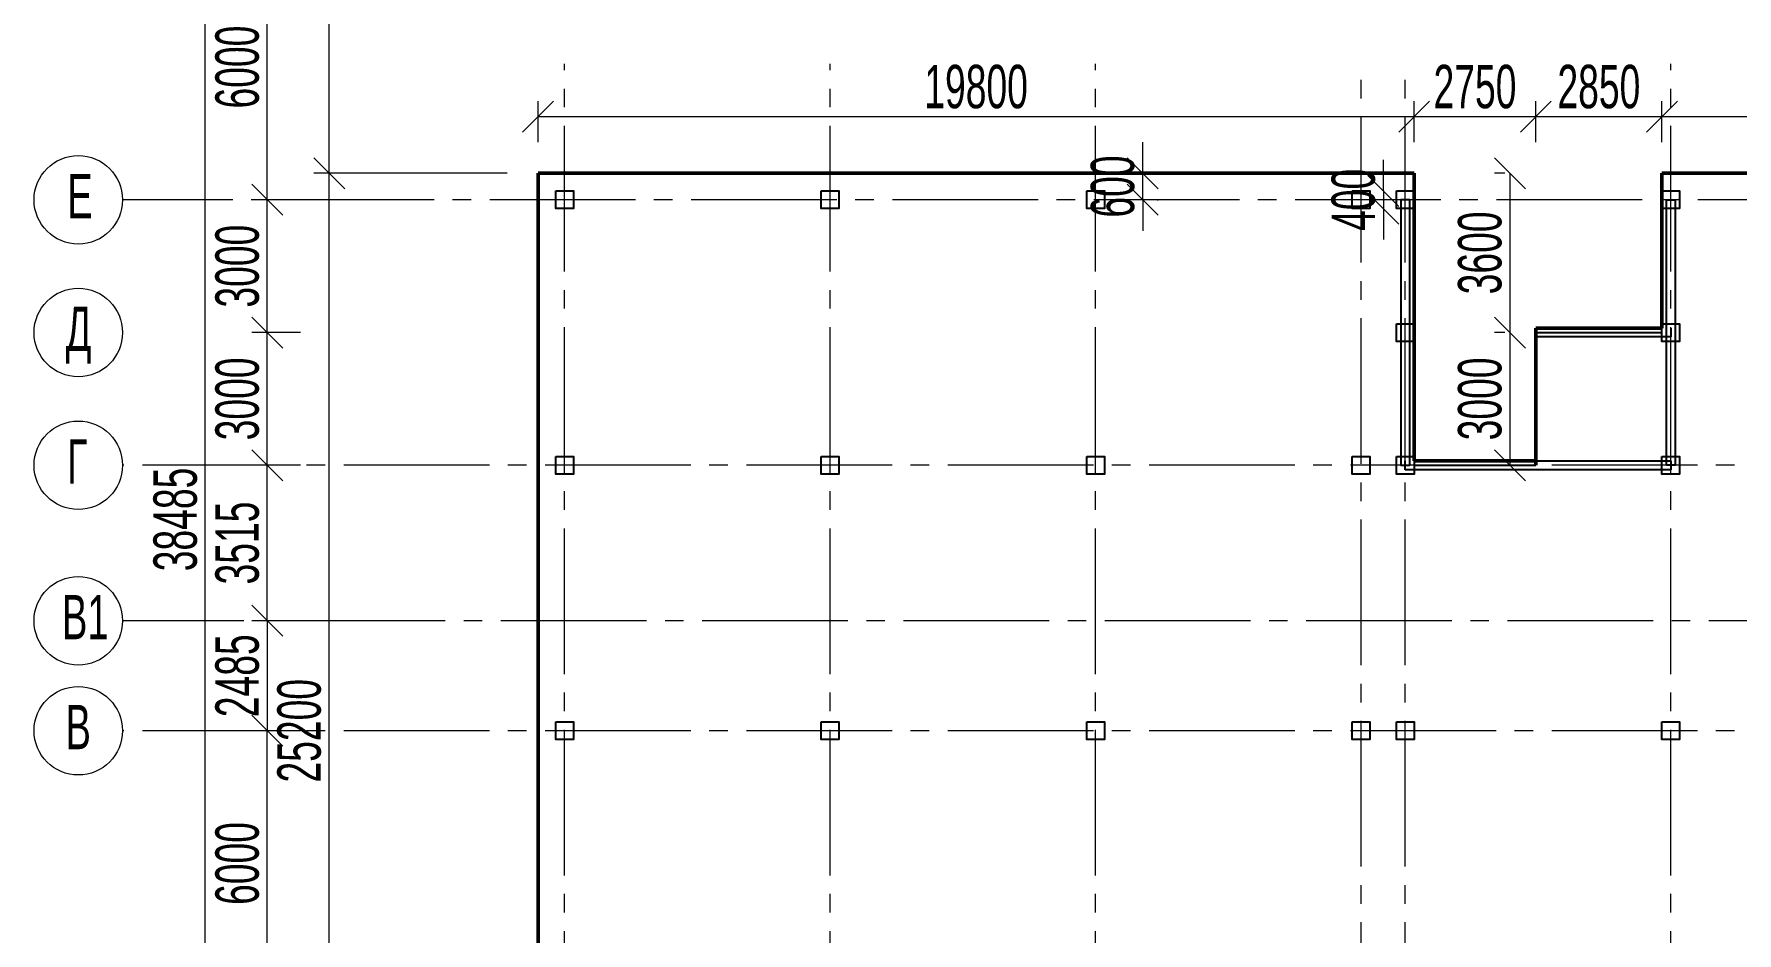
# Model space of a CAD drawing. Extents: x -483223 to 550073, y -164053 to -64662.
# Drawn here: x -352648 to -343027, y -83694 to -78615 of the extents above; entities that cross this region are included whole.
import ezdxf

# ---------------------------------------------------------------- set-up
doc = ezdxf.new("R2010")
doc.units = 0
doc.header["$MEASUREMENT"] = 0
for name, pattern in [('DASHDOT', [25.4, 12.7, -6.35, 0, -6.35]), ('K5LT_AXLED', [16.25, 11.75, -1.5, 1.5, -1.5]), ('K5LT_THIN', [0])]:
    doc.linetypes.add(name, pattern=pattern)
doc.layers.get('0').update_dxf_attribs({"color": 40, "linetype": 'CONTINUOUS'})
doc.layers.get('Defpoints').update_dxf_attribs({"linetype": 'CONTINUOUS'})
for name, color, linetype in [('KOLONY', 60, 'CONTINUOUS'), ('OPAL', 4, 'CONTINUOUS'), ('STENY', 53, 'CONTINUOUS'), ('ТЕКСТ', 252, 'CONTINUOUS')]:
    doc.layers.add(name, color=color, linetype=linetype)
doc.layers.add('ВІСЬ', color=197, linetype='DASHDOT', lineweight=15, transparency=0.5)
for name, color, linetype, lineweight in [('ОСН. ТОНКА', 250, 'CONTINUOUS', 15), ('РОЗМІР', 250, 'CONTINUOUS', 15), ('РОЗМІР МІЖ ОСЯМИ', 250, 'CONTINUOUS', 15)]:
    doc.layers.add(name, color=color, linetype=linetype, lineweight=lineweight)
doc.styles.add('РОЗМІР', font='ARIALN.TTF', dxfattribs={"width": 0.75})
doc.dimstyles.new('М 400$0', dxfattribs={"dimscale": 0.7, "dimtxt": 350, "dimasz": 250, "dimexe": 125, "dimexo": 250, "dimgap": 62.5, "dimtad": 1, "dimdec": 0, "dimlfac": 4, "dimzin": 9, "dimtxsty": 'РОЗМІР', "dimblk": 'OBLIQUE', "dimcen": 250, "dimadec": 0, "dimazin": 0, "dimtfac": 1, "dimtdec": 0, "dimtix": 1, "dimtmove": 2, "dimatfit": 3, "dimfxl": 125, "dimlwd": -1, "dimlwe": -1, "dimarcsym": 0})

# ---------------------------------------------------------------- blocks, each defined once
blk = doc.blocks.new('_OBLIQUE')
at = {"color": 0, "linetype": 'ByBlock'}
blk.add_line((-0.5, -0.5), (0.5, 0.5), dxfattribs=at)
blk = doc.blocks.new('*D69')
at = {"layer": 'Defpoints', "color": 0, "transparency": 16777216}
for p in [(-351330.5, -81052), (-350967.1, -81052), (-350967.1, -81930.7)]:
    blk.add_point(p, dxfattribs=at)
at = {"layer": 'РОЗМІР МІЖ ОСЯМИ', "color": 0, "transparency": 16777216}
for p, q in [((-351142.1, -81052), (-351418, -81052)), ((-351330.5, -81930.7), (-351330.5, -81052)), ((-351142.1, -81930.7), (-351418, -81930.7))]:
    blk.add_line(p, q, dxfattribs=at)
at = {"layer": 'РОЗМІР МІЖ ОСЯМИ', "color": 0, "transparency": 16777216, "xscale": 175, "yscale": 175, "zscale": 175}
for p, rotation in [((-351330.5, -81052), 90), ((-351330.5, -81930.7), 270)]:
    blk.add_blockref('_OBLIQUE', p, dxfattribs=dict(at, rotation=rotation))
at = {"layer": 'РОЗМІР МІЖ ОСЯМИ', "color": 0, "transparency": 16777216, "insert": (-351499.3, -81491.3), "char_height": 245, "attachment_point": 5, "rotation": 90, "style": 'РОЗМІР'}
blk.add_mtext('3515', dxfattribs=at)
blk = doc.blocks.new('*D70')
at = {"layer": 'Defpoints', "color": 0, "transparency": 16777216}
for p in [(-351330.5, -80302), (-350967.1, -80302), (-350967.1, -81052)]:
    blk.add_point(p, dxfattribs=at)
at = {"layer": 'РОЗМІР МІЖ ОСЯМИ', "color": 0, "transparency": 16777216}
for p, q in [((-351142.1, -80302), (-351418, -80302)), ((-351330.5, -81052), (-351330.5, -80302)), ((-351142.1, -81052), (-351418, -81052))]:
    blk.add_line(p, q, dxfattribs=at)
at = {"layer": 'РОЗМІР МІЖ ОСЯМИ', "color": 0, "transparency": 16777216, "xscale": 175, "yscale": 175, "zscale": 175}
for p, rotation in [((-351330.5, -80302), 90), ((-351330.5, -81052), 270)]:
    blk.add_blockref('_OBLIQUE', p, dxfattribs=dict(at, rotation=rotation))
at = {"layer": 'РОЗМІР МІЖ ОСЯМИ', "color": 0, "transparency": 16777216, "insert": (-351499.3, -80677), "char_height": 245, "attachment_point": 5, "rotation": 90, "style": 'РОЗМІР'}
blk.add_mtext('3000', dxfattribs=at)
blk = doc.blocks.new('*D71')
at = {"layer": 'Defpoints', "color": 0, "transparency": 16777216}
for p in [(-351330.5, -79552), (-350967.1, -79552), (-350967.1, -80302)]:
    blk.add_point(p, dxfattribs=at)
at = {"layer": 'РОЗМІР МІЖ ОСЯМИ', "color": 0, "transparency": 16777216}
for p, q in [((-351142.1, -79552), (-351418, -79552)), ((-351330.5, -80302), (-351330.5, -79552)), ((-351142.1, -80302), (-351418, -80302))]:
    blk.add_line(p, q, dxfattribs=at)
at = {"layer": 'РОЗМІР МІЖ ОСЯМИ', "color": 0, "transparency": 16777216, "xscale": 175, "yscale": 175, "zscale": 175}
for p, rotation in [((-351330.5, -79552), 90), ((-351330.5, -80302), 270)]:
    blk.add_blockref('_OBLIQUE', p, dxfattribs=dict(at, rotation=rotation))
at = {"layer": 'РОЗМІР МІЖ ОСЯМИ', "color": 0, "transparency": 16777216, "insert": (-351499.3, -79927), "char_height": 245, "attachment_point": 5, "rotation": 90, "style": 'РОЗМІР'}
blk.add_mtext('3000', dxfattribs=at)
blk = doc.blocks.new('*D72')
at = {"layer": 'Defpoints', "color": 0, "transparency": 16777216}
for p in [(-351330.5, -78052), (-350967.1, -78052), (-350967.1, -79552)]:
    blk.add_point(p, dxfattribs=at)
at = {"layer": 'РОЗМІР МІЖ ОСЯМИ', "color": 0, "transparency": 16777216}
for p, q in [((-351142.1, -78052), (-351418, -78052)), ((-351330.5, -79552), (-351330.5, -78052)), ((-351142.1, -79552), (-351418, -79552))]:
    blk.add_line(p, q, dxfattribs=at)
at = {"layer": 'РОЗМІР МІЖ ОСЯМИ', "color": 0, "transparency": 16777216, "xscale": 175, "yscale": 175, "zscale": 175}
for p, rotation in [((-351330.5, -78052), 90), ((-351330.5, -79552), 270)]:
    blk.add_blockref('_OBLIQUE', p, dxfattribs=dict(at, rotation=rotation))
at = {"layer": 'РОЗМІР МІЖ ОСЯМИ', "color": 0, "transparency": 16777216, "insert": (-351499.3, -78802), "char_height": 245, "attachment_point": 5, "rotation": 90, "style": 'РОЗМІР'}
blk.add_mtext('6000', dxfattribs=at)
blk = doc.blocks.new('*D74')
at = {"layer": 'Defpoints', "color": 0, "transparency": 16777216}
for p in [(-351330.5, -82552), (-350967.1, -82552), (-350967.1, -84052)]:
    blk.add_point(p, dxfattribs=at)
at = {"layer": 'РОЗМІР МІЖ ОСЯМИ', "color": 0, "transparency": 16777216}
for p, q in [((-351142.1, -82552), (-351418, -82552)), ((-351330.5, -84052), (-351330.5, -82552)), ((-351142.1, -84052), (-351418, -84052))]:
    blk.add_line(p, q, dxfattribs=at)
at = {"layer": 'РОЗМІР МІЖ ОСЯМИ', "color": 0, "transparency": 16777216, "xscale": 175, "yscale": 175, "zscale": 175}
for p, rotation in [((-351330.5, -82552), 90), ((-351330.5, -84052), 270)]:
    blk.add_blockref('_OBLIQUE', p, dxfattribs=dict(at, rotation=rotation))
at = {"layer": 'РОЗМІР МІЖ ОСЯМИ', "color": 0, "transparency": 16777216, "insert": (-351499.3, -83302), "char_height": 245, "attachment_point": 5, "rotation": 90, "style": 'РОЗМІР'}
blk.add_mtext('6000', dxfattribs=at)
blk = doc.blocks.new('*D75')
at = {"layer": 'Defpoints', "color": 0, "transparency": 16777216}
for p in [(-350967.1, -81930.7), (-351330.5, -82552), (-350967.1, -82552)]:
    blk.add_point(p, dxfattribs=at)
at = {"layer": 'РОЗМІР МІЖ ОСЯМИ', "color": 0, "transparency": 16777216}
for p, q in [((-351142.1, -81930.7), (-351418, -81930.7)), ((-351330.5, -81930.7), (-351330.5, -82552)), ((-351142.1, -82552), (-351418, -82552))]:
    blk.add_line(p, q, dxfattribs=at)
at = {"layer": 'РОЗМІР МІЖ ОСЯМИ', "color": 0, "transparency": 16777216, "xscale": 175, "yscale": 175, "zscale": 175}
for p, rotation in [((-351330.5, -81930.7), 90), ((-351330.5, -82552), 270)]:
    blk.add_blockref('_OBLIQUE', p, dxfattribs=dict(at, rotation=rotation))
at = {"layer": 'РОЗМІР МІЖ ОСЯМИ', "color": 0, "transparency": 16777216, "insert": (-351499.3, -82241.3), "char_height": 245, "attachment_point": 5, "rotation": 90, "style": 'РОЗМІР'}
blk.add_mtext('2485', dxfattribs=at)
blk = doc.blocks.new('*D76')
at = {"layer": 'Defpoints', "color": 0, "transparency": 16777216}
for p in [(-351680.5, -76552), (-350967.1, -76552), (-350967.1, -86164.4)]:
    blk.add_point(p, dxfattribs=at)
at = {"layer": 'РОЗМІР МІЖ ОСЯМИ', "color": 0, "transparency": 16777216}
for p, q in [((-351142.1, -76552), (-351768, -76552)), ((-351680.5, -86164.4), (-351680.5, -76552)), ((-351142.1, -86164.4), (-351768, -86164.4))]:
    blk.add_line(p, q, dxfattribs=at)
at = {"layer": 'РОЗМІР МІЖ ОСЯМИ', "color": 0, "transparency": 16777216, "xscale": 175, "yscale": 175, "zscale": 175}
for p, rotation in [((-351680.5, -76552), 90), ((-351680.5, -86164.4), 270)]:
    blk.add_blockref('_OBLIQUE', p, dxfattribs=dict(at, rotation=rotation))
at = {"layer": 'РОЗМІР МІЖ ОСЯМИ', "color": 0, "transparency": 16777216, "insert": (-351849.3, -81358.2), "char_height": 245, "attachment_point": 5, "rotation": 90, "style": 'РОЗМІР'}
blk.add_mtext('38485', dxfattribs=at)
blk = doc.blocks.new('*D81')
at = {"layer": 'Defpoints', "color": 0, "transparency": 16777216}
for p in [(-350980.5, -79402), (-349800.5, -79402), (-350509.3, -85702)]:
    blk.add_point(p, dxfattribs=at)
at = {"layer": 'ОСН. ТОНКА', "color": 0, "transparency": 16777216}
for p, q in [((-349975.5, -79402), (-351068, -79402)), ((-350980.5, -85702), (-350980.5, -79402)), ((-350684.3, -85702), (-351068, -85702))]:
    blk.add_line(p, q, dxfattribs=at)
at = {"layer": 'ОСН. ТОНКА', "color": 0, "transparency": 16777216, "xscale": 175, "yscale": 175, "zscale": 175}
for p, rotation in [((-350980.5, -79402), 90), ((-350980.5, -85702), 270)]:
    blk.add_blockref('_OBLIQUE', p, dxfattribs=dict(at, rotation=rotation))
at = {"layer": 'ОСН. ТОНКА', "color": 0, "transparency": 16777216, "insert": (-351149.3, -82552), "char_height": 245, "attachment_point": 5, "rotation": 90, "style": 'РОЗМІР'}
blk.add_mtext('25200', dxfattribs=at)
blk = doc.blocks.new('*D82')
at = {"layer": 'Defpoints', "color": 0, "transparency": 16777216}
for p in [(-350980.5, -76352), (-350509.3, -76352), (-350509.3, -79402)]:
    blk.add_point(p, dxfattribs=at)
at = {"layer": 'ОСН. ТОНКА', "color": 0, "transparency": 16777216}
for p, q in [((-350684.3, -76352), (-351068, -76352)), ((-350980.5, -79402), (-350980.5, -76352)), ((-350684.3, -79402), (-351068, -79402))]:
    blk.add_line(p, q, dxfattribs=at)
at = {"layer": 'ОСН. ТОНКА', "color": 0, "transparency": 16777216, "xscale": 175, "yscale": 175, "zscale": 175}
for p, rotation in [((-350980.5, -76352), 90), ((-350980.5, -79402), 270)]:
    blk.add_blockref('_OBLIQUE', p, dxfattribs=dict(at, rotation=rotation))
at = {"layer": 'ОСН. ТОНКА', "color": 0, "transparency": 16777216, "insert": (-351149.3, -77877), "char_height": 245, "attachment_point": 5, "rotation": 90, "style": 'РОЗМІР'}
blk.add_mtext('12200', dxfattribs=at)
blk = doc.blocks.new('*D92')
at = {"layer": 'Defpoints', "color": 0, "transparency": 16777216}
for p in [(-343450.5, -79082.4), (-343450.5, -79402), (-341725.5, -79402)]:
    blk.add_point(p, dxfattribs=at)
at = {"layer": 'ОСН. ТОНКА', "color": 0, "transparency": 16777216}
for p, q in [((-343450.5, -79227), (-343450.5, -78994.9)), ((-341725.5, -79082.4), (-343450.5, -79082.4)), ((-341725.5, -79227), (-341725.5, -78994.9))]:
    blk.add_line(p, q, dxfattribs=at)
at = {"layer": 'ОСН. ТОНКА', "color": 0, "transparency": 16777216, "xscale": 175, "yscale": 175, "zscale": 175, "rotation": 180}
blk.add_blockref('_OBLIQUE', (-343450.5, -79082.4), dxfattribs=at)
at = {"layer": 'ОСН. ТОНКА', "color": 0, "transparency": 16777216, "xscale": 175, "yscale": 175, "zscale": 175}
blk.add_blockref('_OBLIQUE', (-341725.5, -79082.4), dxfattribs=at)
at = {"layer": 'ОСН. ТОНКА', "color": 0, "transparency": 16777216, "insert": (-342588, -78913.6), "char_height": 245, "attachment_point": 5, "style": 'РОЗМІР'}
blk.add_mtext('6900', dxfattribs=at)
blk = doc.blocks.new('*D93')
at = {"layer": 'Defpoints', "color": 0, "transparency": 16777216}
for p in [(-344163, -79082.4), (-344163, -79402), (-343450.5, -79402)]:
    blk.add_point(p, dxfattribs=at)
at = {"layer": 'ОСН. ТОНКА', "color": 0, "transparency": 16777216}
for p, q in [((-344163, -79227), (-344163, -78994.9)), ((-343450.5, -79082.4), (-344163, -79082.4)), ((-343450.5, -79227), (-343450.5, -78994.9))]:
    blk.add_line(p, q, dxfattribs=at)
at = {"layer": 'ОСН. ТОНКА', "color": 0, "transparency": 16777216, "xscale": 175, "yscale": 175, "zscale": 175, "rotation": 180}
blk.add_blockref('_OBLIQUE', (-344163, -79082.4), dxfattribs=at)
at = {"layer": 'ОСН. ТОНКА', "color": 0, "transparency": 16777216, "xscale": 175, "yscale": 175, "zscale": 175}
blk.add_blockref('_OBLIQUE', (-343450.5, -79082.4), dxfattribs=at)
at = {"layer": 'ОСН. ТОНКА', "color": 0, "transparency": 16777216, "insert": (-343806.8, -78913.6), "char_height": 245, "attachment_point": 5, "style": 'РОЗМІР'}
blk.add_mtext('2850', dxfattribs=at)
blk = doc.blocks.new('*D94')
at = {"layer": 'Defpoints', "color": 0, "transparency": 16777216}
for p in [(-344850.5, -79082.4), (-344850.5, -79402), (-344163, -79402)]:
    blk.add_point(p, dxfattribs=at)
at = {"layer": 'ОСН. ТОНКА', "color": 0, "transparency": 16777216}
for p, q in [((-344850.5, -79227), (-344850.5, -78994.9)), ((-344163, -79082.4), (-344850.5, -79082.4)), ((-344163, -79227), (-344163, -78994.9))]:
    blk.add_line(p, q, dxfattribs=at)
at = {"layer": 'ОСН. ТОНКА', "color": 0, "transparency": 16777216, "xscale": 175, "yscale": 175, "zscale": 175, "rotation": 180}
blk.add_blockref('_OBLIQUE', (-344850.5, -79082.4), dxfattribs=at)
at = {"layer": 'ОСН. ТОНКА', "color": 0, "transparency": 16777216, "xscale": 175, "yscale": 175, "zscale": 175}
blk.add_blockref('_OBLIQUE', (-344163, -79082.4), dxfattribs=at)
at = {"layer": 'ОСН. ТОНКА', "color": 0, "transparency": 16777216, "insert": (-344506.8, -78913.6), "char_height": 245, "attachment_point": 5, "style": 'РОЗМІР'}
blk.add_mtext('2750', dxfattribs=at)
blk = doc.blocks.new('*D95')
at = {"layer": 'Defpoints', "color": 0, "transparency": 16777216}
for p in [(-349800.5, -79082.4), (-349800.5, -79402), (-344850.5, -79402)]:
    blk.add_point(p, dxfattribs=at)
at = {"layer": 'ОСН. ТОНКА', "color": 0, "transparency": 16777216}
for p, q in [((-349800.5, -79227), (-349800.5, -78994.9)), ((-344850.5, -79082.4), (-349800.5, -79082.4)), ((-344850.5, -79227), (-344850.5, -78994.9))]:
    blk.add_line(p, q, dxfattribs=at)
at = {"layer": 'ОСН. ТОНКА', "color": 0, "transparency": 16777216, "xscale": 175, "yscale": 175, "zscale": 175, "rotation": 180}
blk.add_blockref('_OBLIQUE', (-349800.5, -79082.4), dxfattribs=at)
at = {"layer": 'ОСН. ТОНКА', "color": 0, "transparency": 16777216, "xscale": 175, "yscale": 175, "zscale": 175}
blk.add_blockref('_OBLIQUE', (-344850.5, -79082.4), dxfattribs=at)
at = {"layer": 'ОСН. ТОНКА', "color": 0, "transparency": 16777216, "insert": (-347325.5, -78913.6), "char_height": 245, "attachment_point": 5, "style": 'РОЗМІР'}
blk.add_mtext('19800', dxfattribs=at)
blk = doc.blocks.new('*D96')
at = {"layer": 'Defpoints', "color": 0, "transparency": 16777216}
for p in [(-344163, -79402), (-344309.6, -80302), (-344163, -80302)]:
    blk.add_point(p, dxfattribs=at)
at = {"layer": 'ОСН. ТОНКА', "color": 0, "transparency": 16777216}
for p, q in [((-344338, -79402), (-344397.1, -79402)), ((-344309.6, -79402), (-344309.6, -80302)), ((-344338, -80302), (-344397.1, -80302))]:
    blk.add_line(p, q, dxfattribs=at)
at = {"layer": 'ОСН. ТОНКА', "color": 0, "transparency": 16777216, "xscale": 175, "yscale": 175, "zscale": 175}
for p, rotation in [((-344309.6, -79402), 90), ((-344309.6, -80302), 270)]:
    blk.add_blockref('_OBLIQUE', p, dxfattribs=dict(at, rotation=rotation))
at = {"layer": 'ОСН. ТОНКА', "color": 0, "transparency": 16777216, "insert": (-344478.4, -79852), "char_height": 245, "attachment_point": 5, "rotation": 90, "style": 'РОЗМІР'}
blk.add_mtext('3600', dxfattribs=at)
blk = doc.blocks.new('*D97')
at = {"layer": 'Defpoints', "color": 0, "transparency": 16777216}
for p in [(-344163, -80302), (-344309.6, -81052), (-344163, -81052)]:
    blk.add_point(p, dxfattribs=at)
at = {"layer": 'ОСН. ТОНКА', "color": 0, "transparency": 16777216}
for p, q in [((-344338, -80302), (-344397.1, -80302)), ((-344309.6, -80302), (-344309.6, -81052)), ((-344338, -81052), (-344397.1, -81052))]:
    blk.add_line(p, q, dxfattribs=at)
at = {"layer": 'ОСН. ТОНКА', "color": 0, "transparency": 16777216, "xscale": 175, "yscale": 175, "zscale": 175}
for p, rotation in [((-344309.6, -80302), 90), ((-344309.6, -81052), 270)]:
    blk.add_blockref('_OBLIQUE', p, dxfattribs=dict(at, rotation=rotation))
at = {"layer": 'ОСН. ТОНКА', "color": 0, "transparency": 16777216, "insert": (-344478.4, -80677), "char_height": 245, "attachment_point": 5, "rotation": 90, "style": 'РОЗМІР'}
blk.add_mtext('3000', dxfattribs=at)
blk = doc.blocks.new('*D107')
at = {"layer": 'Defpoints', "color": 0, "transparency": 16777216}
for p in [(-346384.4, -79402), (-346384.4, -79402), (-346477.4, -79552)]:
    blk.add_point(p, dxfattribs=at)
at = {"layer": 'ОСН. ТОНКА', "color": 0, "transparency": 16777216}
for p, q in [((-346384.4, -79402), (-346384.4, -79227)), ((-346559.4, -79402), (-346471.9, -79402)), ((-346384.4, -79552), (-346384.4, -79402)), ((-346384.4, -79552), (-346384.4, -79727)), ((-346302.4, -79552), (-346296.9, -79552))]:
    blk.add_line(p, q, dxfattribs=at)
at = {"layer": 'ОСН. ТОНКА', "color": 0, "transparency": 16777216, "xscale": 175, "yscale": 175, "zscale": 175}
for p, rotation in [((-346384.4, -79402), 270), ((-346384.4, -79552), 90)]:
    blk.add_blockref('_OBLIQUE', p, dxfattribs=dict(at, rotation=rotation))
at = {"layer": 'ОСН. ТОНКА', "color": 0, "transparency": 16777216, "insert": (-346553.2, -79477), "char_height": 245, "attachment_point": 5, "rotation": 90, "style": 'РОЗМІР'}
blk.add_mtext('600', dxfattribs=at)
blk = doc.blocks.new('*D111')
at = {"layer": 'Defpoints', "color": 0, "transparency": 16777216}
for p in [(-344950.5, -79502), (-345024.3, -79602), (-344950.5, -79602)]:
    blk.add_point(p, dxfattribs=at)
at = {"layer": 'РОЗМІР', "color": 0, "transparency": 16777216}
for p, q in [((-345024.3, -79502), (-345024.3, -79327)), ((-345125.5, -79502), (-345111.8, -79502)), ((-345024.3, -79502), (-345024.3, -79602)), ((-345125.5, -79602), (-345111.8, -79602)), ((-345024.3, -79602), (-345024.3, -79777))]:
    blk.add_line(p, q, dxfattribs=at)
at = {"layer": 'РОЗМІР', "color": 0, "transparency": 16777216, "xscale": 175, "yscale": 175, "zscale": 175}
for p, rotation in [((-345024.3, -79502), 270), ((-345024.3, -79602), 90)]:
    blk.add_blockref('_OBLIQUE', p, dxfattribs=dict(at, rotation=rotation))
at = {"layer": 'РОЗМІР', "color": 0, "transparency": 16777216, "insert": (-345193.1, -79552), "char_height": 245, "attachment_point": 5, "rotation": 90, "style": 'РОЗМІР'}
blk.add_mtext('400', dxfattribs=at)

msp = doc.modelspace()

# ---------------------------------------------------------------- linework, layer by layer
at = {"layer": 'KOLONY', "color": 7}
for points in [[(-349700.5025, -79501.9871), (-349600.5022, -79501.9871), (-349600.5022, -79601.9873), (-349700.5025, -79601.9873), (-349700.5025, -79501.9871)], [(-348200.5025, -79501.9871), (-348100.5022, -79501.9871), (-348100.5022, -79601.9873), (-348200.5025, -79601.9873), (-348200.5025, -79501.9871)], [(-346700.5021, -79501.9871), (-346600.5027, -79501.9871), (-346600.5027, -79601.9873), (-346700.5021, -79601.9873), (-346700.5021, -79501.9871)], [(-345200.5026, -79501.9871), (-345100.5022, -79501.9871), (-345100.5022, -79601.9873), (-345200.5026, -79601.9873), (-345200.5026, -79501.9871)], [(-344950.5022, -79501.9871), (-344850.5018, -79501.9871), (-344850.5018, -79601.9873), (-344950.5022, -79601.9873), (-344950.5022, -79501.9871)], [(-343450.5027, -79501.9871), (-343350.5023, -79501.9871), (-343350.5023, -79601.9873), (-343450.5027, -79601.9873), (-343450.5027, -79501.9871)], [(-344950.5022, -80251.9864), (-344850.5018, -80251.9864), (-344850.5018, -80351.9867), (-344950.5022, -80351.9867), (-344950.5022, -80251.9864)], [(-343450.5027, -80251.9864), (-343350.5023, -80251.9864), (-343350.5023, -80351.9867), (-343450.5027, -80351.9867), (-343450.5027, -80276.9874)], [(-343450.5027, -80276.9874), (-343450.5027, -80251.9864)], [(-349700.5025, -81001.9866), (-349600.5022, -81001.9866), (-349600.5022, -81101.9869), (-349700.5025, -81101.9869), (-349700.5025, -81001.9866)], [(-348200.5025, -81001.9866), (-348100.5022, -81001.9866), (-348100.5022, -81101.9869), (-348200.5025, -81101.9869), (-348200.5025, -81001.9866)], [(-346700.5021, -81001.9866), (-346600.5027, -81001.9866), (-346600.5027, -81101.9869), (-346700.5021, -81101.9869), (-346700.5021, -81001.9866)], [(-345200.5026, -81001.9866), (-345100.5022, -81001.9866), (-345100.5022, -81101.9869), (-345200.5026, -81101.9869), (-345200.5026, -81001.9866)], [(-344950.5022, -81001.9866), (-344850.5018, -81001.9866), (-344850.5018, -81026.9874)], [(-344850.5018, -81026.9874), (-344850.5018, -81101.9869), (-344950.5022, -81101.9869), (-344950.5022, -81001.9866)], [(-343450.5027, -81001.9866), (-343350.5023, -81001.9866), (-343350.5023, -81101.9869), (-343450.5027, -81101.9869), (-343450.5027, -81001.9866)], [(-349700.5025, -82501.9871), (-349600.5022, -82501.9871), (-349600.5022, -82601.9873), (-349700.5025, -82601.9873), (-349700.5025, -82501.9871)], [(-348200.5025, -82501.9871), (-348100.5022, -82501.9871), (-348100.5022, -82601.9873), (-348200.5025, -82601.9873), (-348200.5025, -82501.9871)], [(-346700.5021, -82501.9871), (-346600.5027, -82501.9871), (-346600.5027, -82601.9873), (-346700.5021, -82601.9873), (-346700.5021, -82501.9871)], [(-345200.5026, -82501.9871), (-345100.5022, -82501.9871), (-345100.5022, -82601.9873), (-345200.5026, -82601.9873), (-345200.5026, -82501.9871)], [(-344950.5022, -82501.9871), (-344850.5018, -82501.9871), (-344850.5018, -82601.9873), (-344950.5022, -82601.9873), (-344950.5022, -82501.9871)], [(-343450.5027, -82501.9871), (-343350.5023, -82501.9871), (-343350.5023, -82601.9873), (-343450.5027, -82601.9873), (-343450.5027, -82501.9871)]]:
    msp.add_lwpolyline(points, dxfattribs=at)
at = {"layer": 'OPAL', "color": 7, "lineweight": 50}
for p, q in [((-349800.5024, -85701.9868), (-349800.5024, -79401.9877)), ((-349800.5024, -79401.9877), (-344850.5018, -79401.9877)), ((-344850.5018, -79401.9877), (-344850.5018, -81026.9874)), ((-343450.5027, -80276.9874), (-343450.5027, -79401.9877)), ((-343450.5027, -79401.9877), (-341725.5021, -79401.9877)), ((-344163.0024, -81051.9872), (-344163.0024, -80301.987))]:
    msp.add_line(p, q, dxfattribs=at)
at = {"layer": 'OPAL', "color": 7}
for p, q in [((-344163.0024, -80301.987), (-343450.5027, -80301.987)), ((-344850.5018, -81051.9872), (-344163.0024, -81051.9872))]:
    msp.add_line(p, q, dxfattribs=at)
at = {"layer": 'STENY', "color": 7, "lineweight": 50}
for p, q in [((-344163.0015, -80276.9874), (-343450.5027, -80276.9874)), ((-344163.0015, -80326.9874), (-344163.0015, -80276.9874)), ((-344850.5018, -81026.9874), (-344163.0024, -81026.9874))]:
    msp.add_line(p, q, dxfattribs=at)
at = {"layer": 'STENY', "color": 7}
for p, q in [((-343400.5015, -80326.9874), (-344163.0015, -80326.9874)), ((-343400.5015, -80276.9874), (-343400.5015, -80326.9874)), ((-344900.5015, -81076.9874), (-344900.5015, -81026.9874)), ((-343400.5015, -81076.9874), (-344900.5015, -81076.9874)), ((-344163.0024, -81026.9874), (-343400.5015, -81026.9874)), ((-343400.5015, -81026.9874), (-343400.5015, -81076.9874))]:
    msp.add_line(p, q, dxfattribs=at)
for points in [[(-344925.5015, -79551.9874), (-344925.5015, -81051.9874), (-344875.5015, -81051.9874), (-344875.5015, -79551.9874), (-344925.5015, -79551.9874)], [(-343425.5015, -81051.9874), (-343425.5015, -79551.9874), (-343375.5015, -79551.9874), (-343375.5015, -81051.9874), (-343425.5015, -81051.9874)]]:
    msp.add_lwpolyline(points, dxfattribs=at)
at = {"layer": 'ВІСЬ', "color": 7, "linetype": 'K5LT_AXLED', "ltscale": 70}
for p, q in [((-349650.5023, -87919.0897), (-349650.5023, -78784.5383)), ((-348150.5023, -87919.0897), (-348150.5023, -78784.5414)), ((-346650.5023, -87919.0897), (-346650.5023, -78784.5414)), ((-345150.5023, -87869.0897), (-345150.5023, -78784.5405)), ((-344900.5023, -87869.0897), (-344900.5023, -78784.5407)), ((-343400.5023, -87919.0897), (-343400.5023, -78784.5414)), ((-335600.5025, -79551.9876), (-352148.1176, -79551.9876)), ((-334150.5023, -81051.9876), (-352148.1176, -81051.9876)), ((-334400.5021, -81930.6673), (-352148.1176, -81930.6673)), ((-334150.5023, -82551.9876), (-352148.1176, -82551.9876))]:
    msp.add_line(p, q, dxfattribs=at)
at = {"layer": 'ОСН. ТОНКА', "color": 7, "linetype": 'K5LT_THIN'}
for centre in [(-352398.1176, -79551.9876), (-352398.1176, -80301.9876), (-352398.1176, -81051.9876), (-352398.1176, -81930.6673), (-352398.1176, -82551.9876)]:
    msp.add_arc(centre, 250, 0, 359.99999427, dxfattribs=at)

# ---------------------------------------------------------------- texts
at = {"layer": 'ТЕКСТ', "color": 7, "style": 'РОЗМІР', "width": 0.75}
for s, p in [('Е', (-352460.2357, -79656.1896)), ('Д', (-352470.0314, -80406.1896)), ('Г', (-352460.2357, -81156.1896)), ('В1', (-352490.2797, -82034.8693)), ('В', (-352470.1576, -82656.1896))]:
    msp.add_text(s, height=250, dxfattribs=at).set_placement(p)

# ---------------------------------------------------------------- dimensions: what is measured, and where the dimension line sits
at = {"layer": 'ОСН. ТОНКА', "color": 7}
for base, p1, p2, picture, middle in [((-350980.5023, -76351.9871), (-350509.2524, -79401.9877), (-350509.2524, -76351.9871), '*D82', (-351149.3427, -77876.9874)), ((-346384.3695, -79401.9877), (-346477.3542, -79551.9872), (-346384.3695, -79401.9877), '*D107', (-346553.2099, -79476.9874)), ((-350980.5023, -79401.9877), (-350509.2524, -85701.9868), (-349800.5024, -79401.9877), '*D81', (-351149.3427, -82551.9872)), ((-344309.5875, -80301.987), (-344163.0024, -79401.9877), (-344163.0024, -80301.987), '*D96', (-344478.4278, -79851.9873)), ((-344309.5875, -81051.9872), (-344163.0024, -80301.987), (-344163.0024, -81051.9872), '*D97', (-344478.4278, -80676.9871))]:
    dim = msp.add_linear_dim(base=base, p1=p1, p2=p2, angle=90, dimstyle='М 400$0', override={"dimtxsty": 'РОЗМІР'}, dxfattribs=at)
    dim.commit()
    dim.dimension.update_dxf_attribs({"geometry": picture, "text_midpoint": middle})
for base, p1, p2, picture, middle in [((-349800.5024, -79082.4297), (-344850.5018, -79401.9877), (-349800.5024, -79401.9877), '*D95', (-347325.5021, -78913.5893)), ((-344850.5018, -79082.4297), (-344163.0024, -79401.9877), (-344850.5018, -79401.9877), '*D94', (-344506.7521, -78913.5893)), ((-344163.0024, -79082.4297), (-343450.5027, -79401.9877), (-344163.0024, -79401.9877), '*D93', (-343806.7525, -78913.5893)), ((-343450.5027, -79082.4297), (-341725.5021, -79401.9877), (-343450.5027, -79401.9877), '*D92', (-342588.0024, -78913.5893))]:
    dim = msp.add_linear_dim(base=base, p1=p1, p2=p2, dimstyle='М 400$0', override={"dimtxsty": 'РОЗМІР'}, dxfattribs=at)
    dim.commit()
    dim.dimension.update_dxf_attribs({"geometry": picture, "text_midpoint": middle})
at = {"layer": 'РОЗМІР', "color": 7}
dim = msp.add_linear_dim(base=(-345024.2587, -79601.9873), p1=(-344950.5022, -79501.9871), p2=(-344950.5022, -79601.9873), angle=90, dimstyle='М 400$0', override={"dimtxsty": 'РОЗМІР'}, dxfattribs=at)
dim.commit()
dim.dimension.update_dxf_attribs({"geometry": '*D111', "text_midpoint": (-345193.0991, -79551.9872)})
at = {"layer": 'РОЗМІР МІЖ ОСЯМИ', "color": 7}
for base, p1, p2, text, picture, middle in [((-351680.5023, -76551.9876), (-350967.1157, -86164.4329), (-350967.1157, -76551.9876), '38485', '*D76', (-351849.3427, -81358.2103)), ((-351330.5023, -81051.9876), (-350967.1157, -81930.6673), (-350967.1157, -81051.9876), '3515', '*D69', (-351499.3427, -81491.3275)), ((-351330.5023, -82551.9876), (-350967.1157, -81930.6673), (-350967.1157, -82551.9876), '2485', '*D75', (-351499.3427, -82241.3275))]:
    dim = msp.add_linear_dim(base=base, p1=p1, p2=p2, angle=90, text=text, dimstyle='М 400$0', override={"dimtxsty": 'РОЗМІР'}, dxfattribs=at)
    dim.commit()
    dim.dimension.update_dxf_attribs({"geometry": picture, "text_midpoint": middle})
for base, p1, p2, picture, middle in [((-351330.5023, -78051.9876), (-350967.1157, -79551.9876), (-350967.1157, -78051.9876), '*D72', (-351499.3427, -78801.9876)), ((-351330.5023, -79551.9876), (-350967.1157, -80301.9876), (-350967.1157, -79551.9876), '*D71', (-351499.3427, -79926.9876)), ((-351330.5023, -80301.9876), (-350967.1157, -81051.9876), (-350967.1157, -80301.9876), '*D70', (-351499.3427, -80676.9876)), ((-351330.5023, -82551.9876), (-350967.1157, -84051.9876), (-350967.1157, -82551.9876), '*D74', (-351499.3427, -83301.9876))]:
    dim = msp.add_linear_dim(base=base, p1=p1, p2=p2, angle=90, dimstyle='М 400$0', override={"dimtxsty": 'РОЗМІР'}, dxfattribs=at)
    dim.commit()
    dim.dimension.update_dxf_attribs({"geometry": picture, "text_midpoint": middle})

doc.saveas('drawing.dxf')
